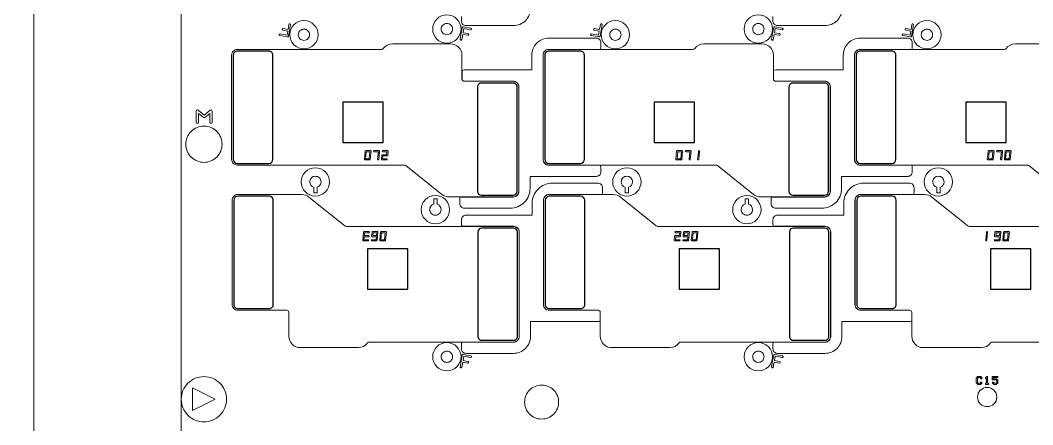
# Model space of a CAD drawing. Extents: x 2541 to 3941, y 2348 to 3338.
# Drawn here: x 3421.7 to 3511, y 2818.3 to 2854 of the extents above; entities that cross this region are included whole.
import ezdxf

# ---------------------------------------------------------------- set-up
doc = ezdxf.new("R2010")
doc.units = 0
doc.layers.get('0').update_dxf_attribs({"lineweight": 0})
doc.layers.add('barcodea-b_layer1', color=2, linetype='Continuous')
doc.layers.add('susa-b_layer0', color=1, linetype='Continuous')

msp = doc.modelspace()

# ---------------------------------------------------------------- linework, layer by layer
for p, q in [((3507.01208, 2821.83136), (3507.11142, 2821.83136)), ((3436.94795, 2819.51688), (3436.94795, 2821.51688)), ((3436.94795, 2821.51688), (3438.94795, 2820.51688)), ((3438.94795, 2820.51688), (3436.94795, 2819.51688))]:
    msp.add_line(p, q)
at = {"linetype": 'Continuous'}
for points in [[(3422.94795, 3113.01688), (3422.94795, 2910.71688), (3421.94795, 2910.71688, 1), (3421.94795, 2910.31688), (3422.94795, 2910.31688), (3422.94795, 2718.01688)], [(3435.94795, 2763.5102), (3435.94795, 2820.51688), (3435.94795, 2905.9343, 0.170418), (3439.25106, 2905.68967), (3439.25106, 2906.20969, -0.224361), (3435.44795, 2906.77522), (3435.44795, 2914.25854)], [(3460.66153, 2854.27675), (3460.66153, 2853.87675, 0.414218), (3461.06153, 2853.47675), (3465.24642, 2853.47675, 0.414364), (3466.74629, 2854.97738)], [(3488.13153, 2854.27675), (3488.13153, 2853.87675, 0.414218), (3488.53153, 2853.47675), (3492.71642, 2853.47675, 0.414364), (3494.21629, 2854.97738)], [(3438.65894, 2844.95257), (3438.65894, 2845.94594, 0.63678), (3438.49473, 2846.0226), (3437.96291, 2845.57942), (3437.4311, 2846.0226, 0.63678), (3437.26688, 2845.94594), (3437.26688, 2844.95257, 1), (3437.46688, 2844.95257), (3437.46688, 2845.73244)], [(3437.46688, 2845.73244), (3437.89889, 2845.37243, 0.362064), (3438.02693, 2845.37243), (3438.45894, 2845.73244)], [(3438.45894, 2845.73244), (3438.45894, 2844.95257, 1), (3438.65894, 2844.95257)], [(3507.11142, 2821.83136, 1), (3507.11142, 2821.93136), (3507.06208, 2821.93136), (3507.06208, 2822.47738, 0.669786), (3506.97657, 2822.51258), (3506.87739, 2822.4134, 1), (3506.9481, 2822.34269), (3506.96208, 2822.35667)], [(3506.96208, 2822.35667), (3506.96208, 2821.93136), (3506.91275, 2821.93136, 1), (3506.91275, 2821.83136), (3507.01208, 2821.83136)]]:
    msp.add_lwpolyline(points, format="xyb", dxfattribs=at)
for points in [[(3448.0151, 2852.67785, 0.414215), (3446.7651, 2853.92785, 0.414215), (3445.5151, 2852.67785, 0.414215), (3446.7651, 2851.42785, 0.414215)], [(3460.6208, 2853.17591, 0.414215), (3459.3708, 2854.42591, 0.414215), (3458.1208, 2853.17591, 0.414215), (3459.3708, 2851.92591, 0.414215)], [(3475.4851, 2852.67785, 0.414215), (3474.2351, 2853.92785, 0.414215), (3472.9851, 2852.67785, 0.414215), (3474.2351, 2851.42785, 0.414215)], [(3488.0908, 2853.17591, 0.414215), (3486.8408, 2854.42591, 0.414215), (3485.5908, 2853.17591, 0.414215), (3486.8408, 2851.92591, 0.414215)], [(3502.9551, 2852.67785, 0.414215), (3501.7051, 2853.92785, 0.414215), (3500.4551, 2852.67785, 0.414215), (3501.7051, 2851.42785, 0.414215)], [(3445.5933, 2853.56563, 1), (3445.44558, 2853.59168), (3445.36804, 2853.15194), (3444.9283, 2853.22948, 1), (3444.90226, 2853.08176), (3445.342, 2853.00422), (3445.27748, 2852.63834), (3444.66654, 2852.74606, 1), (3444.6405, 2852.59834), (3445.3253, 2852.47759, 0.414237), (3445.41218, 2852.53843), (3445.50268, 2853.05169), (3445.5028, 2853.05237)], [(3447.2651, 2852.67785, -0.414217), (3446.7651, 2852.17785, -0.414217), (3446.2651, 2852.67785, -0.414217), (3446.7651, 2853.17785, -0.414217)], [(3459.8708, 2853.17591, -0.414217), (3459.3708, 2852.67591, -0.414217), (3458.8708, 2853.17591, -0.414217), (3459.3708, 2853.67591, -0.414217)], [(3461.4954, 2853.25542), (3460.8106, 2853.37617, 0.414237), (3460.72372, 2853.31533), (3460.63322, 2852.80207), (3460.6331, 2852.80139), (3460.5426, 2852.28813, 1), (3460.69032, 2852.26208), (3460.76785, 2852.70182), (3461.20759, 2852.62428, 1), (3461.23364, 2852.772), (3460.7939, 2852.84954), (3460.85842, 2853.21542), (3461.46936, 2853.1077, 1)], [(3473.0633, 2853.56563, 1), (3472.91558, 2853.59168), (3472.83804, 2853.15194), (3472.3983, 2853.22948, 1), (3472.37226, 2853.08176), (3472.812, 2853.00422), (3472.74748, 2852.63834), (3472.13654, 2852.74606, 1), (3472.1105, 2852.59834), (3472.7953, 2852.47759, 0.414237), (3472.88218, 2852.53843), (3472.97268, 2853.05169), (3472.9728, 2853.05237)], [(3474.7351, 2852.67785, -0.414217), (3474.2351, 2852.17785, -0.414217), (3473.7351, 2852.67785, -0.414217), (3474.2351, 2853.17785, -0.414217)], [(3487.3408, 2853.17591, -0.414217), (3486.8408, 2852.67591, -0.414217), (3486.3408, 2853.17591, -0.414217), (3486.8408, 2853.67591, -0.414217)], [(3488.9654, 2853.25542), (3488.2806, 2853.37617, 0.414237), (3488.19372, 2853.31533), (3488.10322, 2852.80207), (3488.1031, 2852.80139), (3488.0126, 2852.28813, 1), (3488.16032, 2852.26208), (3488.23785, 2852.70182), (3488.67759, 2852.62428, 1), (3488.70364, 2852.772), (3488.2639, 2852.84954), (3488.32842, 2853.21542), (3488.93936, 2853.1077, 1)], [(3500.5333, 2853.56563, 1), (3500.38558, 2853.59168), (3500.30804, 2853.15194), (3499.8683, 2853.22948, 1), (3499.84226, 2853.08176), (3500.282, 2853.00422), (3500.21748, 2852.63834), (3499.60654, 2852.74606, 1), (3499.5805, 2852.59834), (3500.2653, 2852.47759, 0.414237), (3500.35218, 2852.53843), (3500.44268, 2853.05169), (3500.4428, 2853.05237)], [(3502.2051, 2852.67785, -0.414217), (3501.7051, 2852.17785, -0.414217), (3501.2051, 2852.67785, -0.414217), (3501.7051, 2853.17785, -0.414217)], [(3472.94437, 2840.57688), (3472.94437, 2840.97688, 0.124386), (3472.89636, 2841.16688), (3468.35948, 2841.16688, -0.414365), (3467.8496, 2841.67701), (3467.8496, 2850.87688, -0.414366), (3468.35948, 2851.38701), (3472.89636, 2851.38701, 0.124392), (3472.94437, 2851.57701), (3472.94437, 2851.97701, 0.414218), (3472.54437, 2852.37701), (3468.35948, 2852.37701, 0.414364), (3466.8596, 2850.87638), (3466.8596, 2849.56701), (3460.90249, 2849.56701, 0.124388), (3460.71249, 2849.51901), (3460.71249, 2848.76701, 0.414224), (3460.90249, 2848.57701), (3465.20947, 2848.57701, -0.414218), (3465.71959, 2848.06688), (3465.71959, 2838.867, -0.414217), (3465.20947, 2838.35688), (3460.5505, 2838.35688, 0.124388), (3460.50249, 2838.16688), (3460.50249, 2837.76688, 0.414218), (3460.90249, 2837.36688), (3464.95959, 2837.36688, 0.414215), (3466.70959, 2839.11688), (3466.70959, 2840.17688), (3472.54437, 2840.17688, 0.414218)], [(3500.41437, 2840.57688), (3500.41437, 2840.97688, 0.124386), (3500.36636, 2841.16688), (3495.82948, 2841.16688, -0.414365), (3495.3196, 2841.67701), (3495.3196, 2850.87688, -0.414366), (3495.82948, 2851.38701), (3500.36636, 2851.38701, 0.124392), (3500.41437, 2851.57701), (3500.41437, 2851.97701, 0.414218), (3500.01437, 2852.37701), (3495.82948, 2852.37701, 0.414364), (3494.3296, 2850.87638), (3494.3296, 2849.56701), (3488.37249, 2849.56701, 0.124388), (3488.18249, 2849.51901), (3488.18249, 2848.76701, 0.414224), (3488.37249, 2848.57701), (3492.67947, 2848.57701, -0.414218), (3493.18959, 2848.06688), (3493.18959, 2838.867, -0.414217), (3492.67947, 2838.35688), (3488.0205, 2838.35688, 0.124388), (3487.97249, 2838.16688), (3487.97249, 2837.76688, 0.414218), (3488.37249, 2837.36688), (3492.42959, 2837.36688, 0.414215), (3494.17959, 2839.11688), (3494.17959, 2840.17688), (3500.01437, 2840.17688, 0.414218)], [(3465.70959, 2838.867), (3465.70959, 2848.06688, 0.414219), (3465.20947, 2848.56701), (3460.90249, 2848.56701, -0.414223), (3460.70249, 2848.76701), (3460.70249, 2850.87181, 0.414215), (3459.70249, 2851.8718), (3454.5656, 2851.8718, 0.24029), (3453.75596, 2851.4592, -0.240069), (3453.59453, 2851.37701), (3440.88948, 2851.37701, 0.414366), (3440.3896, 2850.87689), (3440.3896, 2841.67701, 0.414365), (3440.88948, 2841.17688), (3455.63901, 2841.17688, -0.170771), (3455.76422, 2841.13284), (3458.93516, 2838.5871, 0.170765), (3459.56127, 2838.36688), (3465.20947, 2838.36688, 0.414218)], [(3493.17959, 2838.867), (3493.17959, 2848.06688, 0.414219), (3492.67947, 2848.56701), (3488.37249, 2848.56701, -0.414223), (3488.17249, 2848.76701), (3488.17249, 2850.87181, 0.414215), (3487.17249, 2851.8718), (3482.0356, 2851.8718, 0.24029), (3481.22596, 2851.4592, -0.240069), (3481.06453, 2851.37701), (3468.35948, 2851.37701, 0.414366), (3467.8596, 2850.87689), (3467.8596, 2841.67701, 0.414365), (3468.35948, 2841.17688), (3483.10901, 2841.17688, -0.170771), (3483.23422, 2841.13284), (3486.40516, 2838.5871, 0.170765), (3487.03127, 2838.36688), (3492.67947, 2838.36688, 0.414218)], [(3520.64959, 2838.867), (3520.64959, 2848.06688, 0.414219), (3520.14947, 2848.56701), (3515.84249, 2848.56701, -0.414223), (3515.64249, 2848.76701), (3515.64249, 2850.87181, 0.414215), (3514.64249, 2851.8718), (3509.5056, 2851.8718, 0.24029), (3508.69596, 2851.4592, -0.240069), (3508.53453, 2851.37701), (3495.82948, 2851.37701, 0.414366), (3495.3296, 2850.87689), (3495.3296, 2841.67701, 0.414365), (3495.82948, 2841.17688), (3510.57901, 2841.17688, -0.170771), (3510.70422, 2841.13284), (3513.87516, 2838.5871, 0.170765), (3514.50127, 2838.36688), (3520.14947, 2838.36688, 0.414218)], [(3439.54795, 2843.01688, 0.414215), (3437.94795, 2844.61688, 0.414215), (3436.34795, 2843.01688, 0.414215), (3437.94795, 2841.41688, 0.414215)], [(3452.68475, 2842.39429, 0.443552), (3452.6348, 2842.44906), (3452.21329, 2842.44906, 0.387555), (3452.16335, 2842.40383), (3452.09447, 2841.68478, 0.443552), (3452.14442, 2841.63001), (3452.56592, 2841.63001, 0.387555), (3452.61587, 2841.67524)], [(3453.43475, 2842.39429, 0.443552), (3453.3848, 2842.44906), (3452.96312, 2842.44906, 1), (3452.96312, 2842.34906), (3453.32996, 2842.34906), (3453.26633, 2841.68478, 1), (3453.36587, 2841.67524)], [(3454.18475, 2842.39429, 0.443552), (3454.1348, 2842.44906), (3453.71312, 2842.44906, 1), (3453.71312, 2842.34906), (3454.07996, 2842.34906), (3454.0551, 2842.08953), (3453.67886, 2842.08953, 0.387555), (3453.62891, 2842.0443), (3453.59447, 2841.68478, 0.443552), (3453.64442, 2841.63001), (3454.0661, 2841.63001, 1), (3454.0661, 2841.73001), (3453.69926, 2841.73001), (3453.72412, 2841.98953), (3454.10036, 2841.98953, 0.387555), (3454.15031, 2842.03477)], [(3480.15475, 2842.39429, 0.443552), (3480.1048, 2842.44906), (3479.68329, 2842.44906, 0.387555), (3479.63335, 2842.40383), (3479.56447, 2841.68478, 0.443552), (3479.61442, 2841.63001), (3480.03592, 2841.63001, 0.387555), (3480.08587, 2841.67524)], [(3480.90475, 2842.39429, 0.443552), (3480.8548, 2842.44906), (3480.43312, 2842.44906, 1), (3480.43312, 2842.34906), (3480.79996, 2842.34906), (3480.73633, 2841.68478, 1), (3480.83587, 2841.67524)], [(3481.65475, 2842.39429, 1), (3481.5552, 2842.40383), (3481.52076, 2842.0443), (3481.48633, 2841.68478, 1), (3481.58587, 2841.67524), (3481.62031, 2842.03477)], [(3507.62475, 2842.39429, 0.443552), (3507.5748, 2842.44906), (3507.15329, 2842.44906, 0.387555), (3507.10335, 2842.40383), (3507.03447, 2841.68478, 0.443552), (3507.08442, 2841.63001), (3507.50592, 2841.63001, 0.387555), (3507.55587, 2841.67524)], [(3508.37475, 2842.39429, 0.443552), (3508.3248, 2842.44906), (3507.90312, 2842.44906, 1), (3507.90312, 2842.34906), (3508.26996, 2842.34906), (3508.20633, 2841.68478, 1), (3508.30587, 2841.67524)], [(3509.12475, 2842.39429, 0.443552), (3509.0748, 2842.44906), (3508.65329, 2842.44906, 0.387555), (3508.60335, 2842.40383), (3508.53447, 2841.68478, 0.443552), (3508.58442, 2841.63001), (3509.00592, 2841.63001, 0.387555), (3509.05587, 2841.67524)], [(3449.02768, 2839.693, 0.414215), (3447.77768, 2840.943, 0.414215), (3446.52768, 2839.693, 0.414215), (3447.77768, 2838.443, 0.414215)], [(3476.49768, 2839.693, 0.414215), (3475.24768, 2840.943, 0.414215), (3473.99768, 2839.693, 0.414215), (3475.24768, 2838.443, 0.414215)], [(3503.96768, 2839.693, 0.414215), (3502.71768, 2840.943, 0.414215), (3501.46768, 2839.693, 0.414215), (3502.71768, 2838.443, 0.414215)], [(3448.27768, 2839.693, -0.327542), (3447.92768, 2839.21603), (3447.92768, 2838.74185), (3447.62768, 2838.74185), (3447.62768, 2839.21603, -0.327544), (3447.27768, 2839.693, -0.414217), (3447.77768, 2840.193, -0.414217)], [(3473.10341, 2838.77688), (3473.10341, 2839.17688, 0.414218), (3472.70341, 2839.57688), (3468.6463, 2839.57688, 0.414215), (3466.8963, 2837.82688), (3466.8963, 2836.76688), (3461.06153, 2836.76688, 0.414218), (3460.66153, 2836.36688), (3460.66153, 2835.96688, 0.124388), (3460.70953, 2835.77688), (3465.24642, 2835.77688, -0.414365), (3465.75629, 2835.26675), (3465.75629, 2826.06688, -0.414366), (3465.24642, 2825.55675), (3460.70953, 2825.55675, 0.124388), (3460.66153, 2825.36675), (3460.66153, 2824.96675, 0.414218), (3461.06153, 2824.56675), (3465.24642, 2824.56675, 0.414364), (3466.74629, 2826.06738), (3466.74629, 2827.37675), (3472.70341, 2827.37675, 0.124386), (3472.89341, 2827.42475), (3472.89341, 2828.17675, 0.414224), (3472.70341, 2828.36675), (3468.39643, 2828.36675, -0.414218), (3467.8863, 2828.87688), (3467.8863, 2838.07676, -0.414217), (3468.39643, 2838.58688), (3473.0554, 2838.58688, 0.124392)], [(3475.74768, 2839.693, -0.327542), (3475.39768, 2839.21603), (3475.39768, 2838.74185), (3475.09768, 2838.74185), (3475.09768, 2839.21603, -0.327544), (3474.74768, 2839.693, -0.414217), (3475.24768, 2840.193, -0.414217)], [(3500.57341, 2838.77688), (3500.57341, 2839.17688, 0.414218), (3500.17341, 2839.57688), (3496.1163, 2839.57688, 0.414215), (3494.3663, 2837.82688), (3494.3663, 2836.76688), (3488.53153, 2836.76688, 0.414218), (3488.13153, 2836.36688), (3488.13153, 2835.96688, 0.124388), (3488.17953, 2835.77688), (3492.71642, 2835.77688, -0.414365), (3493.22629, 2835.26675), (3493.22629, 2826.06688, -0.414366), (3492.71642, 2825.55675), (3488.17953, 2825.55675, 0.124388), (3488.13153, 2825.36675), (3488.13153, 2824.96675, 0.414218), (3488.53153, 2824.56675), (3492.71642, 2824.56675, 0.414364), (3494.21629, 2826.06738), (3494.21629, 2827.37675), (3500.17341, 2827.37675, 0.124386), (3500.36341, 2827.42475), (3500.36341, 2828.17675, 0.414224), (3500.17341, 2828.36675), (3495.86643, 2828.36675, -0.414218), (3495.3563, 2828.87688), (3495.3563, 2838.07676, -0.414217), (3495.86643, 2838.58688), (3500.5254, 2838.58688, 0.124392)], [(3503.21768, 2839.693, -0.327542), (3502.86768, 2839.21603), (3502.86768, 2838.74185), (3502.56768, 2838.74185), (3502.56768, 2839.21603, -0.327544), (3502.21768, 2839.693, -0.414217), (3502.71768, 2840.193, -0.414217)], [(3465.74629, 2826.06687), (3465.74629, 2835.26675, 0.414365), (3465.24642, 2835.76688), (3450.49689, 2835.76688, -0.170771), (3450.37168, 2835.81092), (3447.20074, 2838.35666, 0.170765), (3446.57463, 2838.57688), (3440.92643, 2838.57688, 0.414218), (3440.4263, 2838.07676), (3440.4263, 2828.87688, 0.414219), (3440.92643, 2828.37675), (3445.23341, 2828.37675, -0.414223), (3445.43341, 2828.17675), (3445.43341, 2826.07195, 0.414215), (3446.4334, 2825.07196), (3451.5703, 2825.07196, 0.24029), (3452.37994, 2825.48456, -0.240069), (3452.54137, 2825.56675), (3465.24642, 2825.56675, 0.414366)], [(3459.60822, 2837.25076, 0.414215), (3458.35822, 2838.50076, 0.414215), (3457.10822, 2837.25076, 0.414215), (3458.35822, 2836.00076, 0.414215)], [(3458.85822, 2837.25076, -0.414217), (3458.35822, 2836.75076, -0.414217), (3457.85822, 2837.25076, -0.327542), (3458.20822, 2837.72773), (3458.20822, 2838.20191), (3458.50822, 2838.20191), (3458.50822, 2837.72773, -0.327544)], [(3493.21629, 2826.06687), (3493.21629, 2835.26675, 0.414365), (3492.71642, 2835.76688), (3477.96689, 2835.76688, -0.170771), (3477.84168, 2835.81092), (3474.67074, 2838.35666, 0.170765), (3474.04463, 2838.57688), (3468.39643, 2838.57688, 0.414218), (3467.8963, 2838.07676), (3467.8963, 2828.87688, 0.414219), (3468.39643, 2828.37675), (3472.70341, 2828.37675, -0.414223), (3472.90341, 2828.17675), (3472.90341, 2826.07195, 0.414215), (3473.9034, 2825.07196), (3479.0403, 2825.07196, 0.24029), (3479.84994, 2825.48456, -0.240069), (3480.01137, 2825.56675), (3492.71642, 2825.56675, 0.414366)], [(3487.07822, 2837.25076, 0.414215), (3485.82822, 2838.50076, 0.414215), (3484.57822, 2837.25076, 0.414215), (3485.82822, 2836.00076, 0.414215)], [(3486.32822, 2837.25076, -0.414217), (3485.82822, 2836.75076, -0.414217), (3485.32822, 2837.25076, -0.327542), (3485.67822, 2837.72773), (3485.67822, 2838.20191), (3485.97822, 2838.20191), (3485.97822, 2837.72773, -0.327544)], [(3520.68629, 2826.06687), (3520.68629, 2835.26675, 0.414365), (3520.18642, 2835.76688), (3505.43689, 2835.76688, -0.170771), (3505.31168, 2835.81092), (3502.14074, 2838.35666, 0.170765), (3501.51463, 2838.57688), (3495.86643, 2838.57688, 0.414218), (3495.3663, 2838.07676), (3495.3663, 2828.87688, 0.414219), (3495.86643, 2828.37675), (3500.17341, 2828.37675, -0.414223), (3500.37341, 2828.17675), (3500.37341, 2826.07195, 0.414215), (3501.3734, 2825.07196), (3506.5103, 2825.07196, 0.24029), (3507.31994, 2825.48456, -0.240069), (3507.48137, 2825.56675), (3520.18642, 2825.56675, 0.414366)], [(3452.49165, 2835.21375, 1), (3452.49165, 2835.31375), (3452.06997, 2835.31375, 0.387555), (3452.02003, 2835.26852), (3451.95115, 2834.54947, 0.443552), (3452.0011, 2834.4947), (3452.42278, 2834.4947, 1), (3452.42278, 2834.5947), (3452.05594, 2834.5947), (3452.0808, 2834.85423), (3452.45722, 2834.85423, 1), (3452.45722, 2834.95423), (3452.09038, 2834.95423), (3452.11524, 2835.21375)], [(3453.29142, 2835.25898, 0.443552), (3453.24148, 2835.31375), (3452.81997, 2835.31375, 0.387555), (3452.77003, 2835.26852), (3452.73559, 2834.90899, 0.443552), (3452.78554, 2834.85423), (3453.1522, 2834.85423), (3453.12734, 2834.5947), (3452.75092, 2834.5947, 1), (3452.75092, 2834.4947), (3453.1726, 2834.4947, 0.387555), (3453.22255, 2834.53993)], [(3454.04142, 2835.25898, 0.443552), (3453.99148, 2835.31375), (3453.56997, 2835.31375, 0.387555), (3453.52003, 2835.26852), (3453.45115, 2834.54947, 0.443552), (3453.5011, 2834.4947), (3453.9226, 2834.4947, 0.387555), (3453.97255, 2834.53993)], [(3480.01142, 2835.25898, 0.443552), (3479.96148, 2835.31375), (3479.5398, 2835.31375, 1), (3479.5398, 2835.21375), (3479.90663, 2835.21375), (3479.88178, 2834.95423), (3479.50554, 2834.95423, 0.387555), (3479.45559, 2834.90899), (3479.42115, 2834.54947, 0.443552), (3479.4711, 2834.4947), (3479.89278, 2834.4947, 1), (3479.89278, 2834.5947), (3479.52594, 2834.5947), (3479.5508, 2834.85423), (3479.92704, 2834.85423, 0.387555), (3479.97699, 2834.89946)], [(3480.76142, 2835.25898, 0.443552), (3480.71148, 2835.31375), (3480.28997, 2835.31375, 0.387555), (3480.24003, 2835.26852), (3480.20559, 2834.90899, 0.443552), (3480.25554, 2834.85423), (3480.6222, 2834.85423), (3480.59734, 2834.5947), (3480.22092, 2834.5947, 1), (3480.22092, 2834.4947), (3480.6426, 2834.4947, 0.387555), (3480.69255, 2834.53993)], [(3481.51142, 2835.25898, 0.443552), (3481.46148, 2835.31375), (3481.03997, 2835.31375, 0.387555), (3480.99003, 2835.26852), (3480.92115, 2834.54947, 0.443552), (3480.9711, 2834.4947), (3481.3926, 2834.4947, 0.387555), (3481.44255, 2834.53993)], [(3507.05957, 2835.25898, 1), (3506.96003, 2835.26852), (3506.92559, 2834.90899), (3506.89115, 2834.54947, 1), (3506.9907, 2834.53993), (3507.02513, 2834.89946)], [(3508.23142, 2835.25898, 0.443552), (3508.18148, 2835.31375), (3507.75997, 2835.31375, 0.387555), (3507.71003, 2835.26852), (3507.67559, 2834.90899, 0.443552), (3507.72554, 2834.85423), (3508.0922, 2834.85423), (3508.06734, 2834.5947), (3507.69092, 2834.5947, 1), (3507.69092, 2834.4947), (3508.1126, 2834.4947, 0.387555), (3508.16255, 2834.53993)], [(3508.98142, 2835.25898, 0.443552), (3508.93148, 2835.31375), (3508.50997, 2835.31375, 0.387555), (3508.46003, 2835.26852), (3508.39115, 2834.54947, 0.443552), (3508.4411, 2834.4947), (3508.8626, 2834.4947, 0.387555), (3508.91255, 2834.53993)], [(3460.6208, 2824.26591, 0.414215), (3459.3708, 2825.51591, 0.414215), (3458.1208, 2824.26591, 0.414215), (3459.3708, 2823.01591, 0.414215)], [(3488.0908, 2824.26591, 0.414215), (3486.8408, 2825.51591, 0.414215), (3485.5908, 2824.26591, 0.414215), (3486.8408, 2823.01591, 0.414215)], [(3459.8708, 2824.26591, -0.414217), (3459.3708, 2823.76591, -0.414217), (3458.8708, 2824.26591, -0.414217), (3459.3708, 2824.76591, -0.414217)], [(3461.4954, 2824.34542), (3460.8106, 2824.46617, 0.414237), (3460.72372, 2824.40533), (3460.63322, 2823.89207), (3460.6331, 2823.89139), (3460.5426, 2823.37813, 1), (3460.69032, 2823.35208), (3460.76785, 2823.79182), (3461.20759, 2823.71428, 1), (3461.23364, 2823.862), (3460.7939, 2823.93954), (3460.85842, 2824.30542), (3461.46936, 2824.1977, 1)], [(3487.3408, 2824.26591, -0.414217), (3486.8408, 2823.76591, -0.414217), (3486.3408, 2824.26591, -0.414217), (3486.8408, 2824.76591, -0.414217)], [(3488.9654, 2824.34542), (3488.2806, 2824.46617, 0.414237), (3488.19372, 2824.40533), (3488.10322, 2823.89207), (3488.1031, 2823.89139), (3488.0126, 2823.37813, 1), (3488.16032, 2823.35208), (3488.23785, 2823.79182), (3488.67759, 2823.71428, 1), (3488.70364, 2823.862), (3488.2639, 2823.93954), (3488.32842, 2824.30542), (3488.93936, 2824.1977, 1)], [(3506.54611, 2821.94534, 1), (3506.4754, 2822.01605), (3506.39071, 2821.93136), (3506.23346, 2821.93136), (3506.16341, 2822.0014), (3506.16341, 2822.35733), (3506.23346, 2822.42738), (3506.39071, 2822.42738), (3506.4754, 2822.34269, 1), (3506.54611, 2822.4134), (3506.44693, 2822.51258, 0.200121), (3506.41142, 2822.52738), (3506.21275, 2822.52738, 0.200121), (3506.17724, 2822.51258), (3506.07821, 2822.41355, 0.200121), (3506.06341, 2822.37804), (3506.06341, 2821.98069, 0.200121), (3506.07821, 2821.94518), (3506.17724, 2821.84616, 0.200121), (3506.21275, 2821.83136), (3506.41142, 2821.83136, 0.200121), (3506.44693, 2821.84616)], [(3507.96076, 2821.98069), (3507.96076, 2822.17937, 0.200121), (3507.94596, 2822.21488), (3507.84693, 2822.31391, 0.200121), (3507.81142, 2822.32871), (3507.56341, 2822.32871), (3507.56341, 2822.42738), (3507.91076, 2822.42738, 1), (3507.91076, 2822.52738), (3507.51341, 2822.52738, 0.414253), (3507.46341, 2822.47738), (3507.46341, 2822.27871, 0.414253), (3507.51341, 2822.22871), (3507.79071, 2822.22871), (3507.86076, 2822.15866), (3507.86076, 2822.0014), (3507.79071, 2821.93136), (3507.63346, 2821.93136), (3507.54876, 2822.01605, 1), (3507.47805, 2821.94534), (3507.57724, 2821.84616, 0.200121), (3507.61275, 2821.83136), (3507.81142, 2821.83136, 0.200121), (3507.84693, 2821.84616), (3507.94596, 2821.94518, 0.200121)], [(3439.94795, 2820.51688, 0.414214), (3437.94795, 2822.51688, 0.414214), (3435.94795, 2820.51688, 0.414214), (3437.94795, 2818.51688, 0.414214)], [(3469.23043, 2820.26817, 0.414215), (3467.73043, 2821.76817, 0.414215), (3466.23043, 2820.26817, 0.414215), (3467.73043, 2818.76817, 0.414215)], [(3507.86733, 2820.71471, 0.414215), (3507.01733, 2821.56471, 0.414215), (3506.16733, 2820.71471, 0.414215), (3507.01733, 2819.86471, 0.414215)]]:
    msp.add_lwpolyline(points, format="xyb", close=True, dxfattribs=at)
for points in [[(3452.57996, 2842.34906), (3452.55076, 2842.0443), (3452.52066, 2841.73001), (3452.19926, 2841.73001), (3452.22845, 2842.03477), (3452.25856, 2842.34906)], [(3480.04996, 2842.34906), (3480.02076, 2842.0443), (3479.99066, 2841.73001), (3479.66926, 2841.73001), (3479.69845, 2842.03477), (3479.72856, 2842.34906)], [(3507.51996, 2842.34906), (3507.49076, 2842.0443), (3507.46066, 2841.73001), (3507.13926, 2841.73001), (3507.16845, 2842.03477), (3507.19856, 2842.34906)], [(3509.01996, 2842.34906), (3508.99076, 2842.0443), (3508.96066, 2841.73001), (3508.63926, 2841.73001), (3508.66845, 2842.03477), (3508.69856, 2842.34906)], [(3453.18663, 2835.21375), (3453.16178, 2834.95423), (3452.84038, 2834.95423), (3452.86524, 2835.21375)], [(3453.93663, 2835.21375), (3453.90744, 2834.90899), (3453.87734, 2834.5947), (3453.55594, 2834.5947), (3453.58513, 2834.89946), (3453.61524, 2835.21375)], [(3480.65663, 2835.21375), (3480.63178, 2834.95423), (3480.31038, 2834.95423), (3480.33524, 2835.21375)], [(3481.40663, 2835.21375), (3481.37744, 2834.90899), (3481.34734, 2834.5947), (3481.02594, 2834.5947), (3481.05513, 2834.89946), (3481.08524, 2835.21375)], [(3508.12663, 2835.21375), (3508.10178, 2834.95423), (3507.78038, 2834.95423), (3507.80524, 2835.21375)], [(3508.87663, 2835.21375), (3508.84744, 2834.90899), (3508.81734, 2834.5947), (3508.49594, 2834.5947), (3508.52513, 2834.89946), (3508.55524, 2835.21375)]]:
    msp.add_lwpolyline(points, close=True, dxfattribs=at)
at = {"layer": 'barcodea-b_layer1', "linetype": 'Continuous'}
for points in [[(3453.75, 2843.16748), (3453.75, 2846.72348), (3450.194, 2846.72348), (3450.194, 2843.16748)], [(3481.22, 2843.16748), (3481.22, 2846.72348), (3477.664, 2846.72348), (3477.664, 2843.16748)], [(3508.69, 2843.16748), (3508.69, 2846.72348), (3505.134, 2846.72348), (3505.134, 2843.16748)], [(3455.94189, 2830.22028), (3455.94189, 2833.77628), (3452.38589, 2833.77628), (3452.38589, 2830.22028)], [(3483.41189, 2830.22028), (3483.41189, 2833.77628), (3479.85589, 2833.77628), (3479.85589, 2830.22028)], [(3510.88189, 2830.22028), (3510.88189, 2833.77628), (3507.32589, 2833.77628), (3507.32589, 2830.22028)]]:
    msp.add_lwpolyline(points, close=True, dxfattribs=at)
at = {"layer": 'susa-b_layer0', "linetype": 'Continuous'}
for points in [[(3444.02955, 2841.67701), (3444.02955, 2850.87714, 0.414221), (3443.67954, 2851.22715), (3440.88958, 2851.22715, 0.414218), (3440.53959, 2850.87714), (3440.53959, 2841.67726, 0.414197), (3440.88958, 2841.32725), (3443.67954, 2841.32725, 0.414007)], [(3471.49955, 2841.67701), (3471.49955, 2850.87714, 0.414221), (3471.14954, 2851.22715), (3468.35958, 2851.22715, 0.414218), (3468.00959, 2850.87714), (3468.00959, 2841.67726, 0.414197), (3468.35958, 2841.32725), (3471.14954, 2841.32725, 0.414007)], [(3498.96955, 2841.67701), (3498.96955, 2850.87714, 0.414221), (3498.61954, 2851.22715), (3495.82958, 2851.22715, 0.414218), (3495.47959, 2850.87714), (3495.47959, 2841.67726, 0.414197), (3495.82958, 2841.32725), (3498.61954, 2841.32725, 0.414007)], [(3465.55948, 2838.867), (3465.55948, 2848.06714, 0.414221), (3465.20947, 2848.41715), (3462.41951, 2848.41715, 0.414218), (3462.06952, 2848.06714), (3462.06952, 2838.86726, 0.414197), (3462.41951, 2838.51725), (3465.20947, 2838.51725, 0.414007)], [(3493.02948, 2838.867), (3493.02948, 2848.06714, 0.414221), (3492.67947, 2848.41715), (3489.88951, 2848.41715, 0.414218), (3489.53952, 2848.06714), (3489.53952, 2838.86726, 0.414197), (3489.88951, 2838.51725), (3492.67947, 2838.51725, 0.414007)], [(3444.06638, 2828.87662), (3444.06638, 2838.0765, 0.414197), (3443.71639, 2838.42651), (3440.92643, 2838.42651, 0.414007), (3440.57642, 2838.07676), (3440.57642, 2828.87662, 0.414221), (3440.92643, 2828.52661), (3443.71639, 2828.52661, 0.414218)], [(3471.53638, 2828.87662), (3471.53638, 2838.0765, 0.414197), (3471.18639, 2838.42651), (3468.39643, 2838.42651, 0.414007), (3468.04642, 2838.07676), (3468.04642, 2828.87662, 0.414221), (3468.39643, 2828.52661), (3471.18639, 2828.52661, 0.414218)], [(3499.00638, 2828.87662), (3499.00638, 2838.0765, 0.414197), (3498.65639, 2838.42651), (3495.86643, 2838.42651, 0.414007), (3495.51642, 2838.07676), (3495.51642, 2828.87662, 0.414221), (3495.86643, 2828.52661), (3498.65639, 2828.52661, 0.414218)], [(3465.59631, 2826.06662), (3465.59631, 2835.2665, 0.414197), (3465.24632, 2835.61651), (3462.45636, 2835.61651, 0.414007), (3462.10635, 2835.26675), (3462.10635, 2826.06662, 0.414221), (3462.45636, 2825.71661), (3465.24632, 2825.71661, 0.414218)], [(3493.06631, 2826.06662), (3493.06631, 2835.2665, 0.414197), (3492.71632, 2835.61651), (3489.92636, 2835.61651, 0.414007), (3489.57635, 2835.26675), (3489.57635, 2826.06662, 0.414221), (3489.92636, 2825.71661), (3492.71632, 2825.71661, 0.414218)]]:
    msp.add_lwpolyline(points, format="xyb", close=True, dxfattribs=at)

doc.saveas('drawing.dxf')
